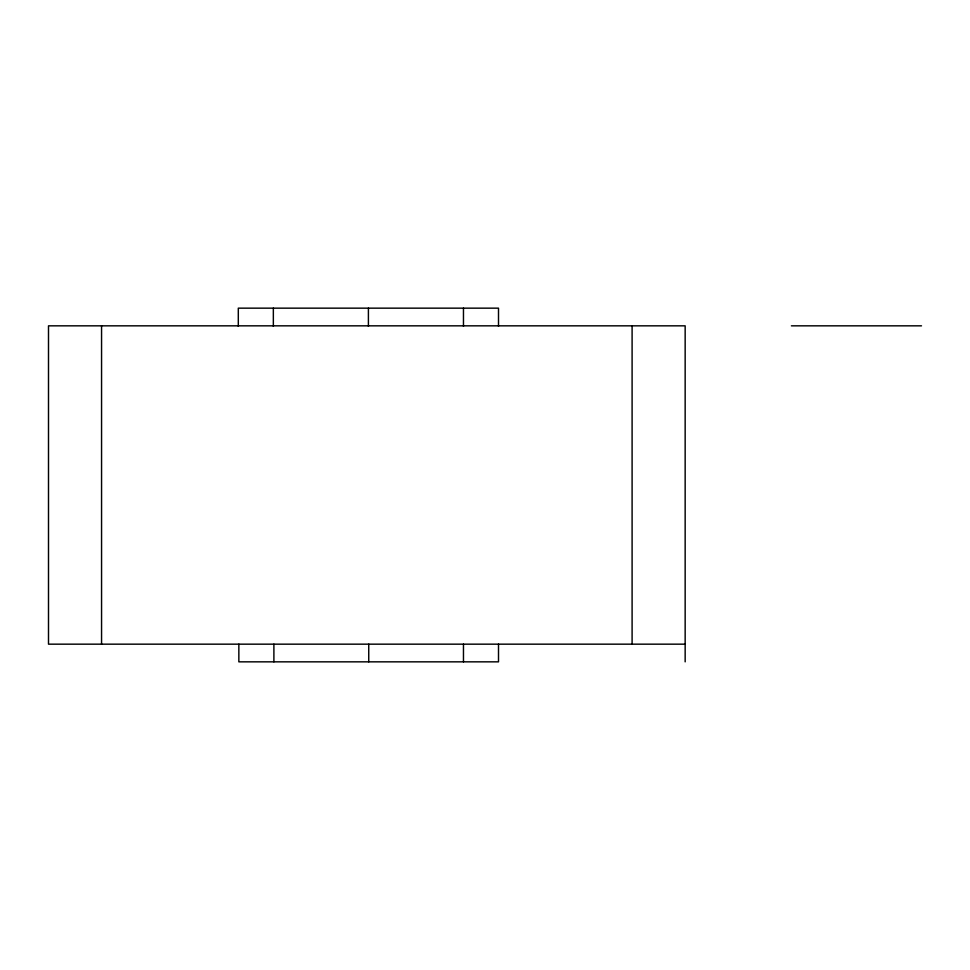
<?xml version="1.0" encoding="UTF-8"?>
<svg xmlns="http://www.w3.org/2000/svg" width="970" height="970" viewBox="0 0 970 970"><rect width="100%" height="100%" fill="white"/><g stroke="black" fill="none" stroke-linecap="round" stroke-linejoin="round"><path stroke-width="1.45" d="M791.399 325.835L921.5 325.835M685.159 644.165L48.5 644.165L48.5 325.835L685.159 325.835L685.159 661.843M632.101 325.835L632.101 644.165M498.507 326.308L498.507 308.157L238.305 308.157L238.305 326.308M498.507 644.165L498.507 661.843L238.85 661.843L238.85 644.165M463.466 308.157L463.466 326.308M463.466 644.165L463.466 661.843M368.745 644.165L368.745 661.843M368.406 308.157L368.406 326.308M273.892 644.165L273.892 661.843M273.346 308.157L273.346 326.308M101.559 325.835L101.559 644.165"/></g></svg>
